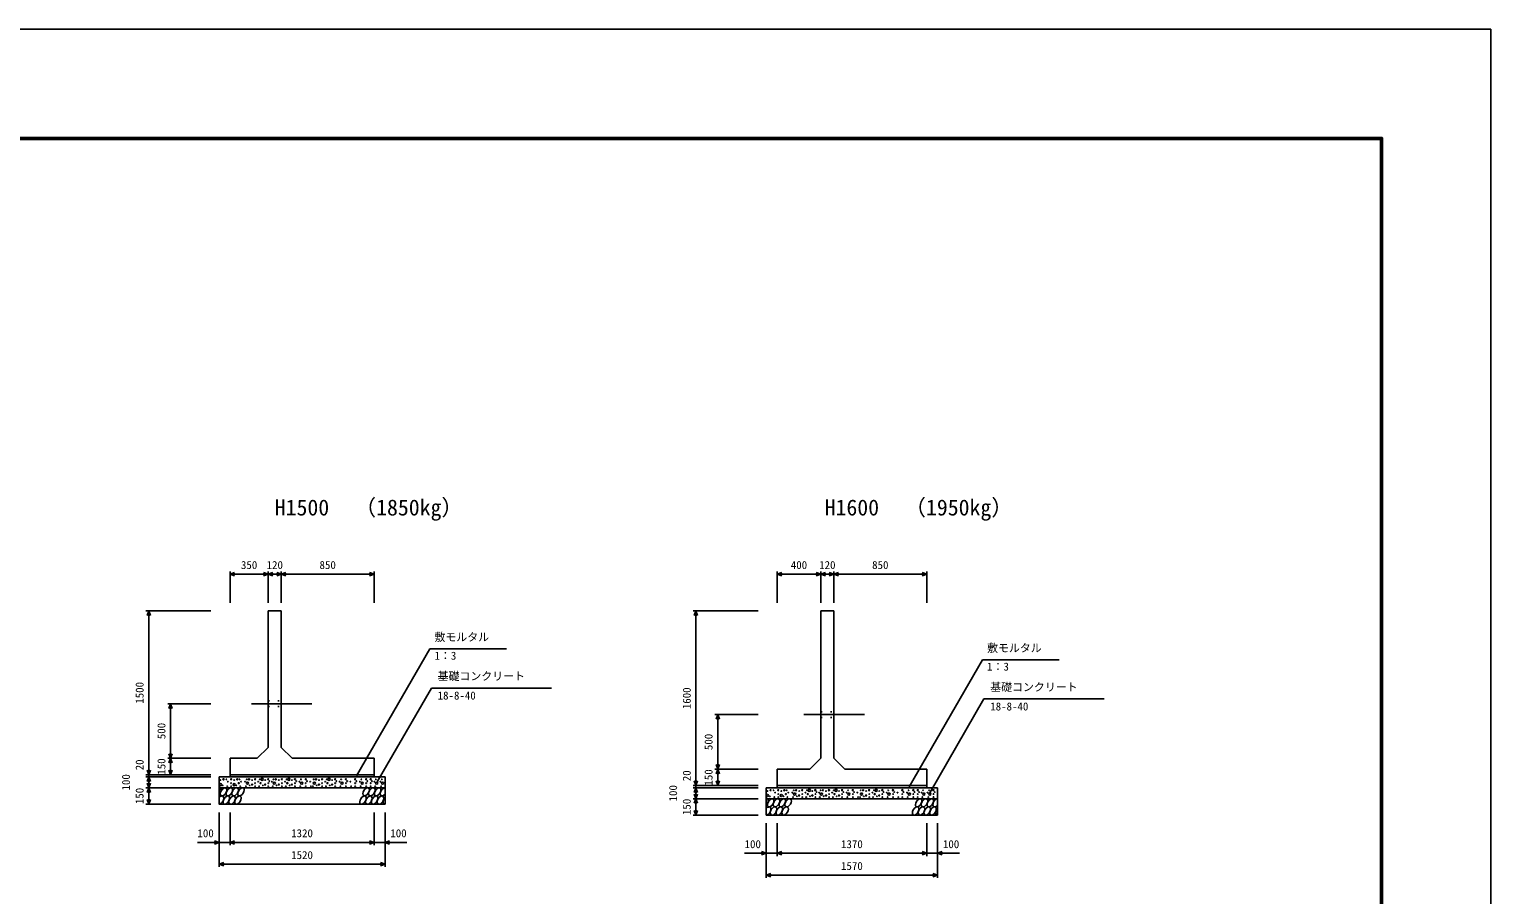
# Model space of a CAD drawing. Units: millimetres, scale not verified. Extents: x -42000 to 42000, y -14850 to 14850.
# Drawn here: x 28609 to 42000, y 6922 to 14850 of the extents above; entities that cross this region are included whole.
import ezdxf
from ezdxf.enums import TextEntityAlignment as Align

# ---------------------------------------------------------------- set-up
doc = ezdxf.new("R2010")
doc.units = ezdxf.units.MM
doc.header["$LTSCALE"] = 50
doc.linetypes.add('DOTTED', pattern=[1.75, 0.25, -1.5])
doc.linetypes.add('LONG_DASHED_DOTTED', pattern=[15.25, 12, -1.5, 0.25, -1.5])
for name, color, linetype, lineweight in [('0-0_CENTER', 7, 'LONG_DASHED_DOTTED', 25), ('0-1_DIM', 7, 'Continuous', 25), ('0-2_Defpoints', 5, 'Continuous', 25), ('0-3_HATCH', 6, 'Continuous', 25), ('0-6_OUTLINE', 1, 'Continuous', 25), ('0-7_OUTLINE2', 4, 'DOTTED', 25), ('0-8_TXT', 7, 'Continuous', 25), ('0-9_WAKU', 3, 'Continuous', 25)]:
    doc.layers.add(name, color=color, linetype=linetype, lineweight=lineweight)
doc.styles.add('ＭＳ ゴシック', font='')
doc.styles.get('ＭＳ ゴシック').set_extended_font_data('MS Gothic')

msp = doc.modelspace()

# ---------------------------------------------------------------- linework, layer by layer
at = {"layer": '0-0_CENTER'}
for p, q in [((30644.23, 8671.78), (31199.23, 8671.78)), ((35707.23, 8571.78), (36262.23, 8571.78))]:
    msp.add_line(p, q, dxfattribs=at)
at = {"layer": '0-1_DIM'}
for p, q in [((30448.84, 9883.67), (30448.84, 9596.78)), ((30448.84, 9858.67), (30798.84, 9858.67)), ((30798.84, 9883.67), (30798.84, 9596.78)), ((30918.84, 9858.67), (30798.84, 9858.67)), ((30918.84, 9883.67), (30918.84, 9596.78)), ((30918.84, 9858.67), (31768.84, 9858.67)), ((31768.84, 9883.67), (31768.84, 9596.78)), ((35461.84, 9883.67), (35461.84, 9596.78)), ((35461.84, 9858.67), (35861.84, 9858.67)), ((35861.84, 9883.67), (35861.84, 9596.78)), ((35981.84, 9858.67), (35861.84, 9858.67)), ((35981.84, 9883.67), (35981.84, 9596.78)), ((35981.84, 9858.67), (36831.84, 9858.67)), ((36831.84, 9883.67), (36831.84, 9596.78)), ((29678.84, 9521.78), (30273.84, 9521.78)), ((29703.84, 8021.78), (29703.84, 9521.78)), ((34691.84, 9521.78), (35286.84, 9521.78)), ((34716.84, 7921.78), (34716.84, 9521.78)), ((31608.1, 8010.45), (32279.37, 9173.13)), ((32981.79, 9173.13), (32279.37, 9173.13)), ((36671.1, 7910.45), (37342.37, 9073.13)), ((38044.79, 9073.13), (37342.37, 9073.13)), ((31797.58, 7956.06), (32293.85, 8815.62)), ((33393.4, 8815.62), (32293.85, 8815.62)), ((36860.58, 7856.06), (37356.85, 8715.62)), ((38456.4, 8715.62), (37356.85, 8715.62)), ((29878.84, 8671.78), (30273.84, 8671.78)), ((29903.84, 8671.78), (29903.84, 8171.78)), ((34891.84, 8571.78), (35286.84, 8571.78)), ((34916.84, 8571.78), (34916.84, 8071.78)), ((29878.84, 8171.78), (30273.84, 8171.78)), ((29903.84, 8021.78), (29903.84, 8171.78)), ((34891.84, 8071.78), (35286.84, 8071.78)), ((34916.84, 7921.78), (34916.84, 8071.78)), ((29678.84, 8021.78), (30273.84, 8021.78)), ((29678.84, 8001.78), (30273.84, 8001.78)), ((29678.84, 7901.78), (30273.84, 7901.78)), ((29703.84, 8021.78), (29703.84, 8001.78)), ((29703.84, 8001.78), (29703.84, 7901.78)), ((29703.84, 7901.78), (29703.84, 7751.78)), ((34691.84, 7921.78), (35286.84, 7921.78)), ((34691.84, 7901.78), (35286.84, 7901.78)), ((34716.84, 7921.78), (34716.84, 7901.78)), ((34716.84, 7901.78), (34716.84, 7801.78)), ((34691.84, 7801.78), (35286.84, 7801.78)), ((34716.84, 7801.78), (34716.84, 7651.78)), ((29678.84, 7751.78), (30273.84, 7751.78)), ((30348.84, 7176.78), (30348.84, 7676.78)), ((30448.84, 7376.78), (30448.84, 7676.78)), ((31768.84, 7376.78), (31768.84, 7676.78)), ((31768.84, 7376.78), (31768.84, 7676.78)), ((31868.84, 7176.78), (31868.84, 7676.78)), ((34691.84, 7651.78), (35286.84, 7651.78)), ((35361.84, 7076.78), (35361.84, 7576.78)), ((35461.84, 7276.78), (35461.84, 7576.78)), ((36831.84, 7276.78), (36831.84, 7576.78)), ((36831.84, 7276.78), (36831.84, 7576.78)), ((36931.84, 7076.78), (36931.84, 7576.78)), ((30149.29, 7401.78), (30348.84, 7401.78)), ((30448.84, 7401.78), (30348.84, 7401.78)), ((31768.84, 7401.78), (30448.84, 7401.78)), ((31868.84, 7401.78), (31768.84, 7401.78)), ((32068.38, 7401.78), (31868.84, 7401.78)), ((35162.29, 7301.78), (35361.84, 7301.78)), ((35461.84, 7301.78), (35361.84, 7301.78)), ((36831.84, 7301.78), (35461.84, 7301.78)), ((36931.84, 7301.78), (36831.84, 7301.78)), ((37131.38, 7301.78), (36931.84, 7301.78)), ((31868.84, 7201.78), (30348.84, 7201.78)), ((36931.84, 7101.78), (35361.84, 7101.78))]:
    msp.add_line(p, q, dxfattribs=at)
for points in [[(30491.13, 9874.06), (30448.84, 9858.67), (30491.13, 9843.28)], [(30756.55, 9874.06), (30798.84, 9858.67), (30756.55, 9843.28)], [(30841.13, 9874.06), (30798.84, 9858.67), (30841.13, 9843.28)], [(30876.55, 9874.06), (30918.84, 9858.67), (30876.55, 9843.28)], [(30961.13, 9874.06), (30918.84, 9858.67), (30961.13, 9843.28)], [(31726.55, 9874.06), (31768.84, 9858.67), (31726.55, 9843.28)], [(35504.13, 9874.06), (35461.84, 9858.67), (35504.13, 9843.28)], [(35819.55, 9874.06), (35861.84, 9858.67), (35819.55, 9843.28)], [(35904.13, 9874.06), (35861.84, 9858.67), (35904.13, 9843.28)], [(35939.55, 9874.06), (35981.84, 9858.67), (35939.55, 9843.28)], [(36024.13, 9874.06), (35981.84, 9858.67), (36024.13, 9843.28)], [(36789.55, 9874.06), (36831.84, 9858.67), (36789.55, 9843.28)], [(29719.23, 9479.49), (29703.84, 9521.78), (29688.45, 9479.49)], [(34732.23, 9479.49), (34716.84, 9521.78), (34701.45, 9479.49)], [(29919.23, 8629.49), (29903.84, 8671.78), (29888.45, 8629.49)], [(34932.23, 8529.49), (34916.84, 8571.78), (34901.45, 8529.49)], [(29919.23, 8214.06), (29903.84, 8171.78), (29888.45, 8214.06)], [(29919.23, 8129.49), (29903.84, 8171.78), (29888.45, 8129.49)], [(29719.23, 8064.06), (29703.84, 8021.78), (29688.45, 8064.06)], [(29919.23, 8064.06), (29903.84, 8021.78), (29888.45, 8064.06)], [(34932.23, 8114.06), (34916.84, 8071.78), (34901.45, 8114.06)], [(34932.23, 8029.49), (34916.84, 8071.78), (34901.45, 8029.49)], [(29719.23, 7959.49), (29703.84, 8001.78), (29688.45, 7959.49)], [(29719.23, 7944.06), (29703.84, 7901.78), (29688.45, 7944.06)], [(29719.23, 7859.49), (29703.84, 7901.78), (29688.45, 7859.49)], [(34732.23, 7964.06), (34716.84, 7921.78), (34701.45, 7964.06)], [(34732.23, 7859.49), (34716.84, 7901.78), (34701.45, 7859.49)], [(34932.23, 7964.06), (34916.84, 7921.78), (34901.45, 7964.06)], [(29719.23, 7794.06), (29703.84, 7751.78), (29688.45, 7794.06)], [(34732.23, 7844.06), (34716.84, 7801.78), (34701.45, 7844.06)], [(34732.23, 7759.49), (34716.84, 7801.78), (34701.45, 7759.49)], [(34732.23, 7694.06), (34716.84, 7651.78), (34701.45, 7694.06)], [(30306.55, 7417.17), (30348.84, 7401.78), (30306.55, 7386.39)], [(30491.13, 7417.17), (30448.84, 7401.78), (30491.13, 7386.39)], [(31726.55, 7417.17), (31768.84, 7401.78), (31726.55, 7386.39)], [(31911.13, 7417.17), (31868.84, 7401.78), (31911.13, 7386.39)], [(35319.55, 7317.17), (35361.84, 7301.78), (35319.55, 7286.39)], [(35504.13, 7317.17), (35461.84, 7301.78), (35504.13, 7286.39)], [(36789.55, 7317.17), (36831.84, 7301.78), (36789.55, 7286.39)], [(36974.13, 7317.17), (36931.84, 7301.78), (36974.13, 7286.39)], [(30391.13, 7217.17), (30348.84, 7201.78), (30391.13, 7186.39)], [(31826.55, 7217.17), (31868.84, 7201.78), (31826.55, 7186.39)], [(35404.13, 7117.17), (35361.84, 7101.78), (35404.13, 7086.39)], [(36889.55, 7117.17), (36931.84, 7101.78), (36889.55, 7086.39)]]:
    msp.add_lwpolyline(points, dxfattribs=at)
at = {"layer": '0-2_Defpoints'}
msp.add_lwpolyline([(0, -14850), (42000, -14850), (42000, 14850), (0, 14850)], close=True, dxfattribs=at)
at = {"layer": '0-3_HATCH'}
for centre, radius in [((30360.74, 7930.81), 10), ((30360.74, 7971.95), 2.5), ((30381.77, 7923.8), 2.5), ((30388.78, 7978.96), 5), ((30415.91, 7978.96), 2.5), ((30422.92, 7915.92), 2.5), ((30429.93, 7957.94), 2.5), ((30458.81, 7979.83), 5), ((30458.81, 7943.94), 2.5), ((30458.81, 7915.92), 2.5), ((30486.85, 7930.81), 10), ((30486.85, 7971.95), 2.5), ((30507.87, 7923.8), 2.5), ((30514.88, 7978.96), 5), ((30528.9, 7943.94), 5), ((30535.91, 7978.96), 2.5), ((30542.92, 7915.92), 2.5), ((30549.93, 7957.94), 2.5), ((30587.75, 7957.94), 2.5), ((30594.76, 7915.92), 2.5), ((30608.78, 7943.94), 10), ((30601.77, 7978.96), 2.5), ((30622.8, 7978.96), 5), ((30629.81, 7923.8), 2.5), ((30650.83, 7930.81), 5), ((30650.83, 7971.95), 2.5), ((30678.87, 7979.83), 5), ((30678.87, 7943.94), 2.5), ((30678.87, 7915.92), 2.5), ((30707.75, 7957.94), 2.5), ((30714.76, 7915.92), 2.5), ((30721.77, 7978.96), 2.5), ((30728.78, 7943.94), 5), ((30742.8, 7978.96), 10), ((30749.81, 7923.8), 2.5), ((30770.83, 7930.81), 5), ((30770.83, 7971.95), 2.5), ((30798.87, 7979.83), 5), ((30798.87, 7943.94), 2.5), ((30798.87, 7915.92), 2.5), ((30810.21, 7962.26), 2.5), ((30832.97, 7957.94), 2.5), ((30839.98, 7915.92), 2.5), ((30854, 7943.94), 10), ((30846.99, 7978.96), 2.5), ((30868.02, 7978.96), 5), ((30875.03, 7923.8), 2.5), ((30896.06, 7930.81), 5), ((30896.06, 7971.95), 2.5), ((30924.1, 7979.83), 5), ((30924.1, 7943.94), 2.5), ((30924.1, 7915.92), 2.5), ((30952.97, 7957.94), 2.5), ((30959.98, 7915.92), 2.5), ((30966.99, 7978.96), 2.5), ((30974, 7943.94), 5), ((30988.02, 7978.96), 10), ((30995.03, 7923.8), 2.5), ((31016.06, 7930.81), 5), ((31016.06, 7971.95), 2.5), ((31044.1, 7979.83), 5), ((31044.1, 7943.94), 2.5), ((31044.1, 7915.92), 2.5), ((31055.44, 7962.26), 2.5), ((31084.9, 7957.94), 2.5), ((31091.91, 7915.92), 2.5), ((31105.93, 7943.94), 10), ((31098.92, 7978.96), 2.5), ((31142.54, 7979.83), 5), ((31142.54, 7943.94), 2.5), ((31142.54, 7915.92), 2.5), ((31153.88, 7962.26), 2.5), ((31183.34, 7957.94), 2.5), ((31190.35, 7915.92), 2.5), ((31208.04, 7915.92), 2.5), ((31222.06, 7943.94), 10), ((31215.05, 7978.96), 2.5), ((31236.08, 7978.96), 5), ((31243.09, 7923.8), 2.5), ((31264.12, 7930.81), 5), ((31264.12, 7971.95), 2.5), ((31292.16, 7979.83), 5), ((31292.16, 7943.94), 2.5), ((31292.16, 7915.92), 2.5), ((31321.03, 7957.94), 2.5), ((31328.04, 7915.92), 2.5), ((31335.05, 7978.96), 2.5), ((31342.06, 7943.94), 5), ((31356.08, 7978.96), 10), ((31363.09, 7923.8), 2.5), ((31384.12, 7930.81), 5), ((31384.12, 7971.95), 2.5), ((31412.16, 7979.83), 5), ((31412.16, 7943.94), 2.5), ((31412.16, 7915.92), 2.5), ((31423.5, 7962.26), 2.5), ((31452.96, 7957.94), 2.5), ((31459.97, 7915.92), 2.5), ((31473.99, 7943.94), 10), ((31466.97, 7978.96), 2.5), ((31510.59, 7979.83), 5), ((31510.59, 7943.94), 2.5), ((31510.59, 7915.92), 2.5), ((31521.93, 7962.26), 2.5), ((31551.39, 7957.94), 2.5), ((31558.4, 7915.92), 2.5), ((31595.19, 7979.83), 5), ((31595.19, 7943.94), 2.5), ((31595.19, 7915.92), 2.5), ((31606.53, 7962.26), 2.5), ((31638.55, 7957.94), 2.5), ((31645.56, 7915.92), 2.5), ((31659.58, 7943.94), 10), ((31652.57, 7978.96), 2.5), ((31696.19, 7979.83), 5), ((31696.19, 7943.94), 2.5), ((31696.19, 7915.92), 2.5), ((31707.53, 7962.26), 2.5), ((31737.31, 7979.83), 5), ((31737.31, 7943.94), 2.5), ((31737.31, 7915.92), 2.5), ((31748.65, 7962.26), 2.5), ((31771.83, 7957.94), 2.5), ((31778.84, 7915.92), 2.5), ((31792.86, 7943.94), 10), ((31785.84, 7978.96), 2.5), ((31826.26, 7957.94), 2.5), ((31833.27, 7915.92), 2.5), ((31847.29, 7943.94), 10), ((31840.28, 7978.96), 2.5), ((35373.74, 7830.81), 10), ((35373.74, 7871.95), 2.5), ((35394.77, 7823.8), 2.5), ((35401.78, 7878.96), 5), ((35428.91, 7878.96), 2.5), ((35435.92, 7815.92), 2.5), ((35442.93, 7857.94), 2.5), ((35471.81, 7879.83), 5), ((35471.81, 7843.94), 2.5), ((35471.81, 7815.92), 2.5), ((35499.85, 7830.81), 10), ((35499.85, 7871.95), 2.5), ((35520.87, 7823.8), 2.5), ((35527.88, 7878.96), 5), ((35541.9, 7843.94), 5), ((35548.91, 7878.96), 2.5), ((35555.92, 7815.92), 2.5), ((35562.93, 7857.94), 2.5), ((35600.75, 7857.94), 2.5), ((35607.76, 7815.92), 2.5), ((35621.78, 7843.94), 10), ((35614.77, 7878.96), 2.5), ((35635.8, 7878.96), 5), ((35642.81, 7823.8), 2.5), ((35663.83, 7830.81), 5), ((35663.83, 7871.95), 2.5), ((35691.87, 7879.83), 5), ((35691.87, 7843.94), 2.5), ((35691.87, 7815.92), 2.5), ((35720.75, 7857.94), 2.5), ((35727.76, 7815.92), 2.5), ((35734.77, 7878.96), 2.5), ((35741.78, 7843.94), 5), ((35755.8, 7878.96), 10), ((35762.81, 7823.8), 2.5), ((35783.83, 7830.81), 5), ((35783.83, 7871.95), 2.5), ((35811.87, 7879.83), 5), ((35811.87, 7843.94), 2.5), ((35811.87, 7815.92), 2.5), ((35823.21, 7862.26), 2.5), ((35845.97, 7857.94), 2.5), ((35852.98, 7815.92), 2.5), ((35867, 7843.94), 10), ((35859.99, 7878.96), 2.5), ((35881.02, 7878.96), 5), ((35888.03, 7823.8), 2.5), ((35909.06, 7830.81), 5), ((35909.06, 7871.95), 2.5), ((35937.1, 7879.83), 5), ((35937.1, 7843.94), 2.5), ((35937.1, 7815.92), 2.5), ((35965.97, 7857.94), 2.5), ((35972.98, 7815.92), 2.5), ((35979.99, 7878.96), 2.5), ((35987, 7843.94), 5), ((36001.02, 7878.96), 10), ((36008.03, 7823.8), 2.5), ((36029.06, 7830.81), 5), ((36029.06, 7871.95), 2.5), ((36057.1, 7879.83), 5), ((36057.1, 7843.94), 2.5), ((36057.1, 7815.92), 2.5), ((36068.44, 7862.26), 2.5), ((36097.9, 7857.94), 2.5), ((36104.91, 7815.92), 2.5), ((36118.93, 7843.94), 10), ((36111.92, 7878.96), 2.5), ((36155.54, 7879.83), 5), ((36155.54, 7843.94), 2.5), ((36155.54, 7815.92), 2.5), ((36166.88, 7862.26), 2.5), ((36196.34, 7857.94), 2.5), ((36203.35, 7815.92), 2.5), ((36221.04, 7815.92), 2.5), ((36235.06, 7843.94), 10), ((36228.05, 7878.96), 2.5), ((36249.08, 7878.96), 5), ((36256.09, 7823.8), 2.5), ((36277.12, 7830.81), 5), ((36277.12, 7871.95), 2.5), ((36305.16, 7879.83), 5), ((36305.16, 7843.94), 2.5), ((36305.16, 7815.92), 2.5), ((36334.03, 7857.94), 2.5), ((36341.04, 7815.92), 2.5), ((36348.05, 7878.96), 2.5), ((36355.06, 7843.94), 5), ((36369.08, 7878.96), 10), ((36376.09, 7823.8), 2.5), ((36397.12, 7830.81), 5), ((36397.12, 7871.95), 2.5), ((36425.16, 7879.83), 5), ((36425.16, 7843.94), 2.5), ((36425.16, 7815.92), 2.5), ((36436.5, 7862.26), 2.5), ((36465.96, 7857.94), 2.5), ((36472.97, 7815.92), 2.5), ((36486.99, 7843.94), 10), ((36479.97, 7878.96), 2.5), ((36523.59, 7879.83), 5), ((36523.59, 7843.94), 2.5), ((36523.59, 7815.92), 2.5), ((36534.93, 7862.26), 2.5), ((36564.39, 7857.94), 2.5), ((36571.4, 7815.92), 2.5), ((36608.19, 7879.83), 5), ((36608.19, 7843.94), 2.5), ((36608.19, 7815.92), 2.5), ((36619.53, 7862.26), 2.5), ((36651.55, 7857.94), 2.5), ((36658.56, 7815.92), 2.5), ((36672.58, 7843.94), 10), ((36665.57, 7878.96), 2.5), ((36709.19, 7879.83), 5), ((36709.19, 7843.94), 2.5), ((36709.19, 7815.92), 2.5), ((36720.53, 7862.26), 2.5), ((36750.31, 7879.83), 5), ((36750.31, 7843.94), 2.5), ((36750.31, 7815.92), 2.5), ((36761.65, 7862.26), 2.5), ((36784.83, 7857.94), 2.5), ((36791.84, 7815.92), 2.5), ((36805.86, 7843.94), 10), ((36798.84, 7878.96), 2.5), ((36839.26, 7857.94), 2.5), ((36846.27, 7815.92), 2.5), ((36860.29, 7843.94), 10), ((36853.28, 7878.96), 2.5), ((36894.4, 7879.83), 5), ((36894.4, 7843.94), 2.5), ((36894.4, 7815.92), 2.5), ((36905.73, 7862.26), 2.5)]:
    msp.add_circle(centre, radius, dxfattribs=at)
for centre, start_param, end_param in [((30336.47, 7864.25), 4.385593, 6.67454438), ((31854.98, 7864.25), 0.33577149, 4.44118059), ((30361.8, 7789.26), 3.51114638, 7.548991), ((31880.3, 7789.26), 1.2110787, 3.56587337), ((35349.47, 7764.25), 4.385593, 6.67454438), ((36917.98, 7764.25), 0.33577149, 4.44118059), ((35374.8, 7689.26), 3.51114638, 7.548991), ((36943.3, 7689.26), 1.2110787, 3.56587337)]:
    msp.add_ellipse(centre, major_axis=(21.81, 35.31), ratio=0.5792, start_param=start_param, end_param=end_param, dxfattribs=at)
for centre in [(30389.68, 7864.25), (30442.89, 7864.25), (30496.1, 7864.25), (30549.31, 7864.25), (31695.35, 7864.25), (31748.56, 7864.25), (31801.77, 7864.25), (30415, 7789.26), (30468.21, 7789.26), (30521.42, 7789.26), (31667.47, 7789.26), (31720.67, 7789.26), (31773.88, 7789.26), (31827.09, 7789.26), (35402.68, 7764.25), (35455.89, 7764.25), (35509.1, 7764.25), (35562.31, 7764.25), (36758.35, 7764.25), (36811.56, 7764.25), (36864.77, 7764.25), (35428, 7689.26), (35481.21, 7689.26), (35534.42, 7689.26), (36730.47, 7689.26), (36783.67, 7689.26), (36836.88, 7689.26), (36890.09, 7689.26)]:
    msp.add_ellipse(centre, major_axis=(21.81, 35.31), ratio=0.5792, dxfattribs=at)
at = {"layer": '0-6_OUTLINE'}
for p, q in [((30798.84, 9521.78), (30798.84, 8271.78)), ((30798.84, 9521.78), (30918.84, 9521.78)), ((30918.84, 9521.78), (30918.84, 8271.78)), ((35861.84, 9521.78), (35861.84, 8171.78)), ((35861.84, 9521.78), (35981.84, 9521.78)), ((35981.84, 9521.78), (35981.84, 8171.78)), ((30448.84, 8171.78), (30698.84, 8171.78)), ((30448.84, 8171.78), (30448.84, 8001.78)), ((30798.84, 8271.78), (30698.84, 8171.78)), ((31768.84, 8171.78), (31768.84, 8001.78)), ((35861.84, 8171.78), (35761.84, 8071.78)), ((35461.84, 8071.78), (35761.84, 8071.78)), ((35461.84, 8071.78), (35461.84, 7901.78)), ((36831.84, 8071.78), (36831.84, 7901.78)), ((30348.84, 8001.78), (31868.84, 8001.78)), ((30348.84, 7901.78), (31868.84, 7901.78)), ((30448.84, 8021.78), (31768.84, 8021.78)), ((31868.84, 8001.78), (31868.84, 7751.78)), ((35361.84, 7901.78), (36931.84, 7901.78)), ((35461.84, 7921.78), (36831.84, 7921.78)), ((36931.84, 7901.78), (36931.84, 7651.78)), ((35361.84, 7801.78), (36931.84, 7801.78))]:
    msp.add_line(p, q, dxfattribs=at)
for points in [[(30918.84, 8271.78), (31018.84, 8171.78), (31768.84, 8171.78)], [(35981.84, 8171.78), (36081.84, 8071.78), (36831.84, 8071.78)], [(31868.84, 7751.78), (30348.84, 7751.78), (30348.84, 8001.78)], [(36931.84, 7651.78), (35361.84, 7651.78), (35361.84, 7901.78)]]:
    msp.add_lwpolyline(points, dxfattribs=at)
at = {"layer": '0-7_OUTLINE2'}
for p, q in [((30798.84, 8696.78), (30918.84, 8696.78)), ((30798.84, 8646.78), (30918.84, 8646.78)), ((35861.84, 8596.78), (35981.84, 8596.78)), ((35861.84, 8546.78), (35981.84, 8546.78))]:
    msp.add_line(p, q, dxfattribs=at)
at = {"layer": '0-9_WAKU', "lineweight": 50}
msp.add_lwpolyline([(1000, -13850), (41000, -13850), (41000, 13850), (1000, 13850)], close=True, dxfattribs=at)

# ---------------------------------------------------------------- texts
at = {"layer": '0-1_DIM', "style": 'ＭＳ ゴシック'}
for s, p in [('350', (30548.84, 9883.67)), ('120', (30783.84, 9883.67)), ('850', (31268.84, 9883.67)), ('400', (35586.84, 9883.67)), ('120', (35846.84, 9883.67)), ('850', (36331.84, 9883.67)), ('敷モルタル', (32322.22, 9223.13)), ('1：3', (32322.22, 9053.01)), ('敷モルタル', (37385.22, 9123.13)), ('1：3', (37385.22, 8953.01)), ('基礎コンクリート', (32351.11, 8865.62)), ('基礎コンクリート', (37414.11, 8765.62)), ('18-8-40', (32351.11, 8687.99)), ('18-8-40', (37414.11, 8587.99)), ('100', (30150.2, 7426.78)), ('1320', (31008.84, 7426.78)), ('100', (31917.48, 7426.78)), ('100', (35163.2, 7326.78)), ('1370', (36046.84, 7326.78)), ('100', (36980.48, 7326.78)), ('1520', (31008.84, 7226.78)), ('1570', (36046.84, 7126.78))]:
    msp.add_text(s, height=73.31, dxfattribs=at).set_placement(p, align=Align.BOTTOM_LEFT)
for s, p in [('1500', (29678.84, 8671.78)), ('1600', (34691.84, 8621.78)), ('500', (29878.84, 8346.78)), ('500', (34891.84, 8246.78)), ('20', (29678.84, 8061.85)), ('150', (29878.84, 8021.78)), ('20', (34691.84, 7961.85)), ('150', (34891.84, 7921.78)), ('100', (29553.84, 7876.78)), ('100', (34566.84, 7776.78)), ('150', (29678.84, 7751.78)), ('150', (34691.84, 7651.78))]:
    msp.add_text(s, height=73.31, rotation=90, dxfattribs=at).set_placement(p, align=Align.BOTTOM_LEFT)
at = {"layer": '0-8_TXT', "style": 'ＭＳ ゴシック'}
for s, p in [('H1500', (30858.84, 10352.03)), ('（1850kg）', (31587.46, 10352.03)), ('H1600', (35896.84, 10352.03)), ('（1950kg）', (36625.46, 10352.03))]:
    msp.add_text(s, height=146.6, dxfattribs=at).set_placement(p, align=Align.BOTTOM_LEFT)

doc.saveas('drawing.dxf')
